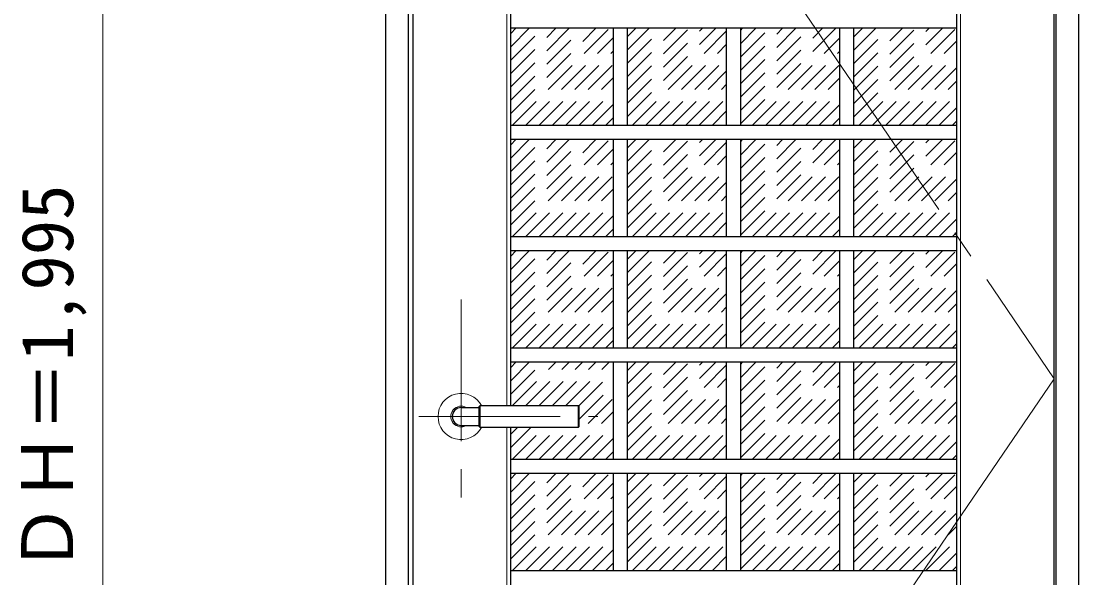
# Model space of a CAD drawing. Units: millimetres, scale not verified. Extents: x -6000 to 5700, y -4307 to 4260.
# Drawn here: x 1611 to 2732, y 2230 to 2820 of the extents above; entities that cross this region are included whole.
import ezdxf
from ezdxf.enums import TextEntityAlignment as Align

# ---------------------------------------------------------------- set-up
doc = ezdxf.new("R2010")
doc.units = ezdxf.units.MM
doc.header["$LTSCALE"] = 30
for name, pattern in [('CHAIN1', [8, 5, -1, 1, -1]), ('CHAIN2', [12, 9, -1, 1, -1]), ('DASHED1', [1.8, 1.2, -0.6])]:
    doc.linetypes.add(name, pattern=pattern)
for name, color, linetype, lineweight in [('0-1_通り芯', 4, 'CHAIN1', 9), ('0-2_扉', 3, 'Continuous', 25), ('0-3_仕上げ', 3, 'Continuous', 25), ('0-4_枠', 3, 'Continuous', 25), ('0-5_レバー', 3, 'Continuous', 25), ('0-7', 7, 'CHAIN2', 18), ('0-B_寸法', 7, 'Continuous', 9), ('0-C_ハッチ', 4, 'DASHED1', 9)]:
    doc.layers.add(name, color=color, linetype=linetype, lineweight=lineweight)
doc.styles.add('ＭＳ ゴシック', font='')
doc.styles.get('ＭＳ ゴシック').set_extended_font_data('MS Gothic')

msp = doc.modelspace()

# ---------------------------------------------------------------- linework, layer by layer
at = {"layer": '0-1_通り芯'}
for p, q in [((2077.4, 2524.5), (2077.4, 2314.5)), ((2032.4, 2400.5), (2222.4, 2400.5))]:
    msp.add_line(p, q, dxfattribs=at)
at = {"layer": '0-2_扉'}
for p, q in [((2026.4, 1443), (2026.4, 3438)), ((2706.4, 1443), (2706.4, 3438))]:
    msp.add_line(p, q, dxfattribs=at)
at = {"layer": '0-3_仕上げ', "color": 7, "lineweight": 18}
for p, q in [((2125.9, 2412), (2125.9, 3438)), ((2606.9, 1443), (2606.9, 3438)), ((2125.9, 1443), (2125.9, 2389))]:
    msp.add_line(p, q, dxfattribs=at)
at = {"layer": '0-3_仕上げ'}
for p, q in [((2129.9, 2412), (2129.9, 3288)), ((2602.9, 1643), (2602.9, 3288)), ((2602.9, 2812), (2129.9, 2812)), ((2238.9, 2709), (2238.9, 2812)), ((2253.9, 2709), (2253.9, 2812)), ((2358.9, 2709), (2358.9, 2812)), ((2373.9, 2709), (2373.9, 2812)), ((2478.9, 2709), (2478.9, 2812)), ((2493.9, 2709), (2493.9, 2812)), ((2602.9, 2709), (2129.9, 2709)), ((2602.9, 2694), (2129.9, 2694)), ((2238.9, 2591), (2238.9, 2694)), ((2253.9, 2591), (2253.9, 2694)), ((2358.9, 2591), (2358.9, 2694)), ((2373.9, 2591), (2373.9, 2694)), ((2478.9, 2591), (2478.9, 2694)), ((2493.9, 2591), (2493.9, 2694)), ((2602.9, 2591), (2129.9, 2591)), ((2602.9, 2576), (2129.9, 2576)), ((2238.9, 2473), (2238.9, 2576)), ((2253.9, 2473), (2253.9, 2576)), ((2358.9, 2473), (2358.9, 2576)), ((2373.9, 2473), (2373.9, 2576)), ((2478.9, 2473), (2478.9, 2576)), ((2493.9, 2473), (2493.9, 2576)), ((2602.9, 2473), (2129.9, 2473)), ((2602.9, 2458), (2129.9, 2458)), ((2238.9, 2355), (2238.9, 2458)), ((2253.9, 2355), (2253.9, 2458)), ((2358.9, 2355), (2358.9, 2458)), ((2373.9, 2355), (2373.9, 2458)), ((2478.9, 2355), (2478.9, 2458)), ((2493.9, 2355), (2493.9, 2458)), ((2129.9, 1643), (2129.9, 2389)), ((2602.9, 2355), (2129.9, 2355)), ((2602.9, 2340), (2129.9, 2340)), ((2238.9, 2237), (2238.9, 2340)), ((2253.9, 2237), (2253.9, 2340)), ((2358.9, 2237), (2358.9, 2340)), ((2373.9, 2237), (2373.9, 2340)), ((2478.9, 2237), (2478.9, 2340)), ((2493.9, 2237), (2493.9, 2340)), ((2602.9, 2237), (2129.9, 2237))]:
    msp.add_line(p, q, dxfattribs=at)
at = {"layer": '0-4_枠'}
for p, q in [((1997.4, 1418), (1997.4, 3465)), ((2732.4, 1418), (2732.4, 3465)), ((2021.4, 1418), (2021.4, 3441)), ((2708.4, 1418), (2708.4, 3441))]:
    msp.add_line(p, q, dxfattribs=at)
at = {"layer": '0-5_レバー'}
for p, q in [((2096.4, 2411), (2097.4, 2412)), ((2097.4, 2412), (2201.4, 2412)), ((2202.4, 2411), (2201.4, 2412)), ((2077.4, 2410), (2096.4, 2410)), ((2096.4, 2390), (2096.4, 2411)), ((2202.4, 2390), (2202.4, 2411)), ((2077.4, 2391), (2096.4, 2391)), ((2096.4, 2390), (2097.4, 2389)), ((2202.4, 2390), (2201.4, 2389)), ((2201.4, 2389), (2097.4, 2389))]:
    msp.add_line(p, q, dxfattribs=at)
at = {"layer": '0-5_レバー', "color": 4, "lineweight": 9}
for p, q in [((2097.4, 2389), (2097.4, 2412)), ((2201.4, 2412), (2201.4, 2389))]:
    msp.add_line(p, q, dxfattribs=at)
for radius, start, end in [(24.55, 27.93255, 332.06745), (11, 59.72736, 300.27264)]:
    msp.add_arc((2077.4, 2400.5), radius, start, end, dxfattribs=at)
at = {"layer": '0-5_レバー'}
msp.add_arc((2077.4, 2400.5), 9.5, 90, 270, dxfattribs=at)
at = {"layer": '0-7'}
for p, q in [((2026.4, 3438), (2706.4, 2440.5)), ((2706.4, 2440.5), (2026.4, 1443))]:
    msp.add_line(p, q, dxfattribs=at)
at = {"layer": '0-B_寸法', "color": 4}
msp.add_line((1697.4, 3438), (1697.4, 1443), dxfattribs=at)
at = {"layer": '0-C_ハッチ'}
for p, q in [((2129.9, 2721.63), (2220.27, 2812)), ((2129.9, 2735.78), (2206.13, 2812)), ((2129.9, 2749.92), (2191.98, 2812)), ((2129.9, 2764.06), (2177.84, 2812)), ((2129.9, 2778.2), (2163.7, 2812)), ((2129.9, 2792.34), (2149.56, 2812)), ((2129.9, 2806.49), (2135.41, 2812)), ((2131.41, 2709), (2234.41, 2812)), ((2253.9, 2718.35), (2347.55, 2812)), ((2253.9, 2732.5), (2333.4, 2812)), ((2253.9, 2746.64), (2319.26, 2812)), ((2253.9, 2760.78), (2305.12, 2812)), ((2253.9, 2774.92), (2290.98, 2812)), ((2253.9, 2789.06), (2276.84, 2812)), ((2253.9, 2803.21), (2262.69, 2812)), ((2258.69, 2709), (2358.9, 2809.21)), ((2373.9, 2711.07), (2474.83, 2812)), ((2373.9, 2725.22), (2460.68, 2812)), ((2373.9, 2739.36), (2446.54, 2812)), ((2373.9, 2753.5), (2432.4, 2812)), ((2373.9, 2767.64), (2418.26, 2812)), ((2373.9, 2781.79), (2404.11, 2812)), ((2373.9, 2795.93), (2389.97, 2812)), ((2373.9, 2810.07), (2375.83, 2812)), ((2493.9, 2717.94), (2587.96, 2812)), ((2493.9, 2732.08), (2573.82, 2812)), ((2493.9, 2746.22), (2559.68, 2812)), ((2493.9, 2760.36), (2545.54, 2812)), ((2493.9, 2774.51), (2531.39, 2812)), ((2493.9, 2788.65), (2517.25, 2812)), ((2493.9, 2802.79), (2503.11, 2812)), ((2499.1, 2709), (2602.1, 2812)), ((2145.55, 2709), (2238.9, 2802.35)), ((2272.83, 2709), (2358.9, 2795.07)), ((2385.97, 2709), (2478.9, 2801.93)), ((2513.25, 2709), (2602.9, 2798.65)), ((2159.69, 2709), (2238.9, 2788.21)), ((2400.11, 2709), (2478.9, 2787.79)), ((2527.39, 2709), (2602.9, 2784.51)), ((2173.84, 2709), (2238.9, 2774.06)), ((2286.97, 2709), (2358.9, 2780.93)), ((2414.25, 2709), (2478.9, 2773.65)), ((2187.98, 2709), (2238.9, 2759.92)), ((2301.11, 2709), (2358.9, 2766.79)), ((2428.39, 2709), (2478.9, 2759.51)), ((2541.53, 2709), (2602.9, 2770.37)), ((2315.26, 2709), (2358.9, 2752.64)), ((2555.67, 2709), (2602.9, 2756.23)), ((2202.12, 2709), (2238.9, 2745.78)), ((2329.4, 2709), (2358.9, 2738.5)), ((2442.54, 2709), (2478.9, 2745.36)), ((2569.82, 2709), (2602.9, 2742.08)), ((2216.26, 2709), (2238.9, 2731.64)), ((2456.68, 2709), (2478.9, 2731.22)), ((2583.96, 2709), (2602.9, 2727.94)), ((2230.4, 2709), (2238.9, 2717.5)), ((2343.54, 2709), (2358.9, 2724.36)), ((2470.82, 2709), (2478.9, 2717.08)), ((2357.68, 2709), (2358.9, 2710.22)), ((2598.1, 2709), (2602.9, 2713.8)), ((2129.9, 2603.63), (2220.27, 2694)), ((2129.9, 2617.78), (2206.13, 2694)), ((2129.9, 2631.92), (2191.98, 2694)), ((2129.9, 2646.06), (2177.84, 2694)), ((2129.9, 2660.2), (2163.7, 2694)), ((2129.9, 2674.34), (2149.56, 2694)), ((2129.9, 2688.49), (2135.41, 2694)), ((2131.41, 2591), (2234.41, 2694)), ((2253.9, 2600.35), (2347.55, 2694)), ((2253.9, 2614.5), (2333.4, 2694)), ((2253.9, 2628.64), (2319.26, 2694)), ((2253.9, 2642.78), (2305.12, 2694)), ((2253.9, 2656.92), (2290.98, 2694)), ((2253.9, 2671.06), (2276.84, 2694)), ((2253.9, 2685.21), (2262.69, 2694)), ((2373.9, 2593.07), (2474.83, 2694)), ((2373.9, 2607.22), (2460.68, 2694)), ((2373.9, 2621.36), (2446.54, 2694)), ((2373.9, 2635.5), (2432.4, 2694)), ((2373.9, 2649.64), (2418.26, 2694)), ((2373.9, 2663.79), (2404.11, 2694)), ((2373.9, 2677.93), (2389.97, 2694)), ((2373.9, 2692.07), (2375.83, 2694)), ((2493.9, 2599.94), (2587.96, 2694)), ((2493.9, 2614.08), (2573.82, 2694)), ((2493.9, 2628.22), (2559.68, 2694)), ((2493.9, 2642.36), (2545.54, 2694)), ((2493.9, 2656.51), (2531.39, 2694)), ((2493.9, 2670.65), (2517.25, 2694)), ((2493.9, 2684.79), (2503.11, 2694)), ((2499.1, 2591), (2602.1, 2694)), ((2145.55, 2591), (2238.9, 2684.35)), ((2258.69, 2591), (2358.9, 2691.21)), ((2385.97, 2591), (2478.9, 2683.93)), ((2159.69, 2591), (2238.9, 2670.21)), ((2272.83, 2591), (2358.9, 2677.07)), ((2400.11, 2591), (2478.9, 2669.79)), ((2513.25, 2591), (2602.9, 2680.65)), ((2286.97, 2591), (2358.9, 2662.93)), ((2527.39, 2591), (2602.9, 2666.51)), ((2173.84, 2591), (2238.9, 2656.06)), ((2301.11, 2591), (2358.9, 2648.79)), ((2414.25, 2591), (2478.9, 2655.65)), ((2541.53, 2591), (2602.9, 2652.37)), ((2187.98, 2591), (2238.9, 2641.92)), ((2428.39, 2591), (2478.9, 2641.51)), ((2555.67, 2591), (2602.9, 2638.23)), ((2202.12, 2591), (2238.9, 2627.78)), ((2315.26, 2591), (2358.9, 2634.64)), ((2442.54, 2591), (2478.9, 2627.36)), ((2216.26, 2591), (2238.9, 2613.64)), ((2329.4, 2591), (2358.9, 2620.5)), ((2569.82, 2591), (2602.9, 2624.08)), ((2343.54, 2591), (2358.9, 2606.36)), ((2456.68, 2591), (2478.9, 2613.22)), ((2583.96, 2591), (2602.9, 2609.94)), ((2230.4, 2591), (2238.9, 2599.5)), ((2357.68, 2591), (2358.9, 2592.22)), ((2470.82, 2591), (2478.9, 2599.08)), ((2598.1, 2591), (2602.9, 2595.8)), ((2129.9, 2485.63), (2220.27, 2576)), ((2129.9, 2499.78), (2206.13, 2576)), ((2129.9, 2513.92), (2191.98, 2576)), ((2129.9, 2528.06), (2177.84, 2576)), ((2129.9, 2542.2), (2163.7, 2576)), ((2129.9, 2556.34), (2149.56, 2576)), ((2129.9, 2570.49), (2135.41, 2576)), ((2131.41, 2473), (2234.41, 2576)), ((2253.9, 2482.35), (2347.55, 2576)), ((2253.9, 2496.5), (2333.4, 2576)), ((2253.9, 2510.64), (2319.26, 2576)), ((2253.9, 2524.78), (2305.12, 2576)), ((2253.9, 2538.92), (2290.98, 2576)), ((2253.9, 2553.06), (2276.84, 2576)), ((2253.9, 2567.21), (2262.69, 2576)), ((2258.69, 2473), (2358.9, 2573.21)), ((2373.9, 2475.07), (2474.83, 2576)), ((2373.9, 2489.22), (2460.68, 2576)), ((2373.9, 2503.36), (2446.54, 2576)), ((2373.9, 2517.5), (2432.4, 2576)), ((2373.9, 2531.64), (2418.26, 2576)), ((2373.9, 2545.79), (2404.11, 2576)), ((2373.9, 2559.93), (2389.97, 2576)), ((2373.9, 2574.07), (2375.83, 2576)), ((2493.9, 2481.94), (2587.96, 2576)), ((2493.9, 2496.08), (2573.82, 2576)), ((2493.9, 2510.22), (2559.68, 2576)), ((2493.9, 2524.36), (2545.54, 2576)), ((2493.9, 2538.51), (2531.39, 2576)), ((2493.9, 2552.65), (2517.25, 2576)), ((2493.9, 2566.79), (2503.11, 2576)), ((2499.1, 2473), (2602.1, 2576)), ((2145.55, 2473), (2238.9, 2566.35)), ((2272.83, 2473), (2358.9, 2559.07)), ((2385.97, 2473), (2478.9, 2565.93)), ((2513.25, 2473), (2602.9, 2562.65)), ((2159.69, 2473), (2238.9, 2552.21)), ((2400.11, 2473), (2478.9, 2551.79)), ((2527.39, 2473), (2602.9, 2548.51)), ((2173.84, 2473), (2238.9, 2538.06)), ((2286.97, 2473), (2358.9, 2544.93)), ((2414.25, 2473), (2478.9, 2537.65)), ((2187.98, 2473), (2238.9, 2523.92)), ((2301.11, 2473), (2358.9, 2530.79)), ((2541.53, 2473), (2602.9, 2534.37)), ((2315.26, 2473), (2358.9, 2516.64)), ((2428.39, 2473), (2478.9, 2523.51)), ((2555.67, 2473), (2602.9, 2520.23)), ((2202.12, 2473), (2238.9, 2509.78)), ((2329.4, 2473), (2358.9, 2502.5)), ((2442.54, 2473), (2478.9, 2509.36)), ((2569.82, 2473), (2602.9, 2506.08)), ((2216.26, 2473), (2238.9, 2495.64)), ((2456.68, 2473), (2478.9, 2495.22)), ((2583.96, 2473), (2602.9, 2491.94)), ((2230.4, 2473), (2238.9, 2481.5)), ((2343.54, 2473), (2358.9, 2488.36)), ((2470.82, 2473), (2478.9, 2481.08)), ((2357.68, 2473), (2358.9, 2474.22)), ((2598.1, 2473), (2602.9, 2477.8)), ((2129.9, 2424.2), (2163.7, 2458)), ((2129.9, 2438.34), (2149.56, 2458)), ((2129.9, 2452.49), (2135.41, 2458)), ((2131.84, 2412), (2177.84, 2458)), ((2145.98, 2412), (2191.98, 2458)), ((2160.13, 2412), (2206.13, 2458)), ((2174.27, 2412), (2220.27, 2458)), ((2188.41, 2412), (2234.41, 2458)), ((2253.9, 2364.35), (2347.55, 2458)), ((2253.9, 2378.5), (2333.4, 2458)), ((2253.9, 2392.64), (2319.26, 2458)), ((2253.9, 2406.78), (2305.12, 2458)), ((2253.9, 2420.92), (2290.98, 2458)), ((2253.9, 2435.06), (2276.84, 2458)), ((2253.9, 2449.21), (2262.69, 2458)), ((2373.9, 2357.07), (2474.83, 2458)), ((2373.9, 2371.22), (2460.68, 2458)), ((2373.9, 2385.36), (2446.54, 2458)), ((2373.9, 2399.5), (2432.4, 2458)), ((2373.9, 2413.64), (2418.26, 2458)), ((2373.9, 2427.79), (2404.11, 2458)), ((2373.9, 2441.93), (2389.97, 2458)), ((2373.9, 2456.07), (2375.83, 2458)), ((2493.9, 2363.94), (2587.96, 2458)), ((2493.9, 2378.08), (2573.82, 2458)), ((2493.9, 2392.22), (2559.68, 2458)), ((2493.9, 2406.36), (2545.54, 2458)), ((2493.9, 2420.51), (2531.39, 2458)), ((2493.9, 2434.65), (2517.25, 2458)), ((2493.9, 2448.79), (2503.11, 2458)), ((2499.1, 2355), (2602.1, 2458)), ((2201.98, 2411.42), (2238.9, 2448.35)), ((2258.69, 2355), (2358.9, 2455.21)), ((2385.97, 2355), (2478.9, 2447.93)), ((2202.4, 2397.71), (2238.9, 2434.21)), ((2272.83, 2355), (2358.9, 2441.07)), ((2513.25, 2355), (2602.9, 2444.65)), ((2286.97, 2355), (2358.9, 2426.93)), ((2400.11, 2355), (2478.9, 2433.79)), ((2527.39, 2355), (2602.9, 2430.51)), ((2173.84, 2355), (2238.9, 2420.06)), ((2301.11, 2355), (2358.9, 2412.79)), ((2414.25, 2355), (2478.9, 2419.65)), ((2541.53, 2355), (2602.9, 2416.37)), ((2187.98, 2355), (2238.9, 2405.92)), ((2428.39, 2355), (2478.9, 2405.51)), ((2555.67, 2355), (2602.9, 2402.23)), ((2202.12, 2355), (2238.9, 2391.78)), ((2315.26, 2355), (2358.9, 2398.64)), ((2442.54, 2355), (2478.9, 2391.36)), ((2129.9, 2367.63), (2151.27, 2389)), ((2129.9, 2381.78), (2137.13, 2389)), ((2131.41, 2355), (2165.41, 2389)), ((2145.55, 2355), (2179.55, 2389)), ((2159.69, 2355), (2193.69, 2389)), ((2329.4, 2355), (2358.9, 2384.5)), ((2569.82, 2355), (2602.9, 2388.08)), ((2216.26, 2355), (2238.9, 2377.64)), ((2343.54, 2355), (2358.9, 2370.36)), ((2456.68, 2355), (2478.9, 2377.22)), ((2583.96, 2355), (2602.9, 2373.94)), ((2230.4, 2355), (2238.9, 2363.5)), ((2357.68, 2355), (2358.9, 2356.22)), ((2470.82, 2355), (2478.9, 2363.08)), ((2598.1, 2355), (2602.9, 2359.8)), ((2129.9, 2249.63), (2220.27, 2340)), ((2129.9, 2263.78), (2206.13, 2340)), ((2129.9, 2277.92), (2191.98, 2340)), ((2129.9, 2292.06), (2177.84, 2340)), ((2129.9, 2306.2), (2163.7, 2340)), ((2129.9, 2320.34), (2149.56, 2340)), ((2129.9, 2334.49), (2135.41, 2340)), ((2131.41, 2237), (2234.41, 2340)), ((2253.9, 2246.35), (2347.55, 2340)), ((2253.9, 2260.5), (2333.4, 2340)), ((2253.9, 2274.64), (2319.26, 2340)), ((2253.9, 2288.78), (2305.12, 2340)), ((2253.9, 2302.92), (2290.98, 2340)), ((2253.9, 2317.06), (2276.84, 2340)), ((2253.9, 2331.21), (2262.69, 2340)), ((2258.69, 2237), (2358.9, 2337.21)), ((2373.9, 2239.07), (2474.83, 2340)), ((2373.9, 2253.22), (2460.68, 2340)), ((2373.9, 2267.36), (2446.54, 2340)), ((2373.9, 2281.5), (2432.4, 2340)), ((2373.9, 2295.64), (2418.26, 2340)), ((2373.9, 2309.79), (2404.11, 2340)), ((2373.9, 2323.93), (2389.97, 2340)), ((2373.9, 2338.07), (2375.83, 2340)), ((2493.9, 2245.94), (2587.96, 2340)), ((2493.9, 2260.08), (2573.82, 2340)), ((2493.9, 2274.22), (2559.68, 2340)), ((2493.9, 2288.36), (2545.54, 2340)), ((2493.9, 2302.51), (2531.39, 2340)), ((2493.9, 2316.65), (2517.25, 2340)), ((2493.9, 2330.79), (2503.11, 2340)), ((2499.1, 2237), (2602.1, 2340)), ((2145.55, 2237), (2238.9, 2330.35)), ((2272.83, 2237), (2358.9, 2323.07)), ((2385.97, 2237), (2478.9, 2329.93)), ((2513.25, 2237), (2602.9, 2326.65)), ((2159.69, 2237), (2238.9, 2316.21)), ((2400.11, 2237), (2478.9, 2315.79)), ((2527.39, 2237), (2602.9, 2312.51)), ((2173.84, 2237), (2238.9, 2302.06)), ((2286.97, 2237), (2358.9, 2308.93)), ((2414.25, 2237), (2478.9, 2301.65)), ((2301.11, 2237), (2358.9, 2294.79)), ((2541.53, 2237), (2602.9, 2298.37)), ((2187.98, 2237), (2238.9, 2287.92)), ((2315.26, 2237), (2358.9, 2280.64)), ((2428.39, 2237), (2478.9, 2287.51)), ((2555.67, 2237), (2602.9, 2284.23)), ((2202.12, 2237), (2238.9, 2273.78)), ((2329.4, 2237), (2358.9, 2266.5)), ((2442.54, 2237), (2478.9, 2273.36)), ((2569.82, 2237), (2602.9, 2270.08)), ((2216.26, 2237), (2238.9, 2259.64)), ((2456.68, 2237), (2478.9, 2259.22)), ((2583.96, 2237), (2602.9, 2255.94)), ((2230.4, 2237), (2238.9, 2245.5)), ((2343.54, 2237), (2358.9, 2252.36)), ((2470.82, 2237), (2478.9, 2245.08)), ((2357.68, 2237), (2358.9, 2238.22)), ((2598.1, 2237), (2602.9, 2241.8))]:
    msp.add_line(p, q, dxfattribs=at)

# ---------------------------------------------------------------- texts
at = {"layer": '0-B_寸法', "style": 'ＭＳ ゴシック'}
msp.add_text('ＤＨ＝1,995', height=54.99, rotation=90, dxfattribs=at).set_placement((1682.4, 2234.25), align=Align.BOTTOM_LEFT)

doc.saveas('drawing.dxf')
